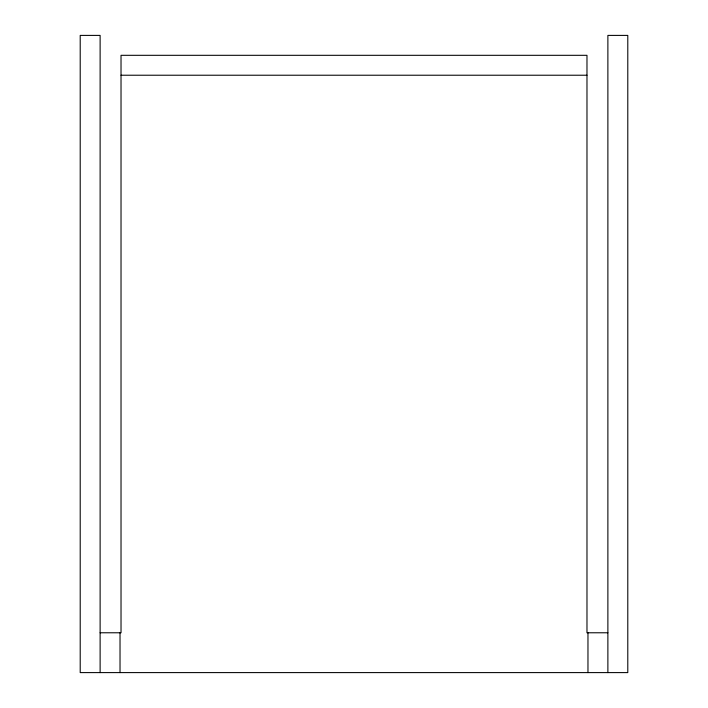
<?xml version="1.0" encoding="UTF-8"?>
<svg xmlns="http://www.w3.org/2000/svg" width="708" height="708" viewBox="0 0 708 708"><rect width="100%" height="100%" fill="white"/><g stroke="black" fill="none" stroke-linecap="round" stroke-linejoin="round"><path stroke-width="1.06" d="M121.024 75.225L586.976 75.225M100.12 632.775L121.024 632.775L121.024 55.312L586.976 55.312L586.976 632.775L607.88 632.775M607.88 672.6L607.88 35.4L627.792 35.4L627.792 672.6L80.208 672.6L80.208 35.4L100.12 35.4L100.12 672.6M587.967 632.775L587.967 672.6M120.024 632.775L120.024 672.6"/></g></svg>
